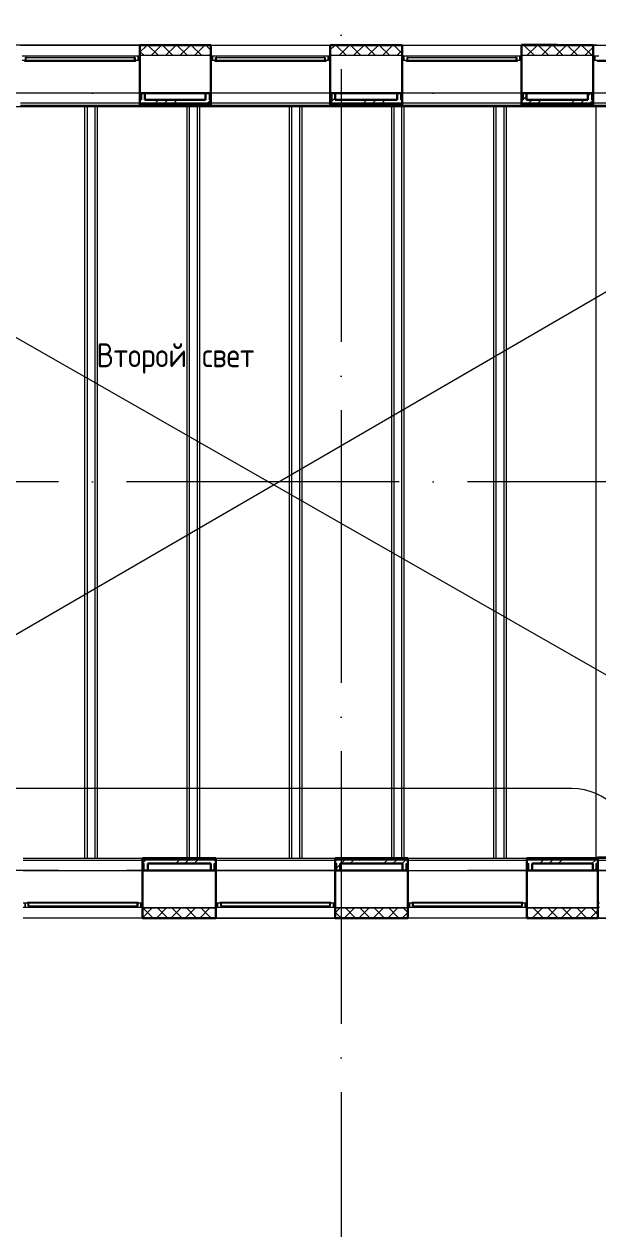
# Model space of a CAD drawing. Header units: millimetres. Extents: x -87434 to 499450, y -468665 to 122144.
# Drawn here: x 288292 to 296712, y 12578 to 30246 of the extents above; entities that cross this region are included whole.
import ezdxf

# ---------------------------------------------------------------- set-up
doc = ezdxf.new("R2010")
doc.units = ezdxf.units.MM
doc.linetypes.add('ADSK_Линия сетки', pattern=[25, 20, -2.5, 0, -2.5])
doc.linetypes.add('ADSK_Сверху', pattern=[450, 300, -150])
for name, color, linetype, lineweight in [('_ Окна', 7, 'Continuous', 9), ('Аннотация', 7, 'Continuous', 18), ('Линии', 252, 'Continuous', 9), ('Ограждение', 252, 'Continuous', 9), ('Окна', 252, 'Continuous', 9), ('Оси', 252, 'Continuous', 9), ('Перекрытие', 252, 'Continuous', 18), ('Стены внутренние', 7, 'Continuous', 18), ('Стены наружные', 7, 'Continuous', 18), ('Стены штриховка', 252, 'Continuous', 9)]:
    doc.layers.add(name, color=color, linetype=linetype, lineweight=lineweight)
doc.styles.add('GOST Common_1', font='', dxfattribs={"height": 250})
doc.styles.get('GOST Common_1').set_extended_font_data('GOST type B')

# ---------------------------------------------------------------- blocks, each defined once
blk = doc.blocks.new('Перекрытия 1 - Перекрытия 1-1698725-3 этаж копия 1')
at = {"layer": 'Перекрытие', "ltscale": 100}
for p, q in [((11699, 26580), (11699, 15540)), ((11734, 26580), (11734, 15540)), ((11849, 26580), (11849, 15540)), ((11884, 26580), (11884, 15540)), ((13199, 26580), (13199, 15540)), ((13234, 26580), (13234, 15540)), ((13349, 26580), (13349, 15540)), ((13384, 26580), (13384, 15540)), ((14699, 26580), (14699, 15540)), ((14734, 26580), (14734, 15540)), ((14849, 26580), (14849, 15540)), ((14884, 26580), (14884, 15540)), ((16199, 26580), (16199, 15540)), ((16234, 26580), (16234, 15540)), ((16349, 26580), (16349, 15540)), ((16384, 26580), (16384, 15540)), ((17699, 26580), (17699, 15540)), ((17734, 26580), (17734, 15540)), ((17849, 26580), (17849, 15540)), ((17884, 26580), (17884, 15540)), ((19199, 26580), (19199, 15540))]:
    blk.add_line(p, q, dxfattribs=at)
blk = doc.blocks.new('3 этаж')
at = {"layer": '_ Окна', "color": 251, "lineweight": 18, "true_color": 0x636466}
for p, q in [((288325, 29777), (288266, 29777)), ((288266, 29719), (288304, 29719)), ((288312, 29719), (288312, 29760)), ((288312, 29760), (288324, 29760)), ((288330, 29760), (288325, 29777)), ((289906, 29777), (289902, 29760)), ((289966, 29777), (289906, 29777)), ((289908, 29760), (289920, 29760)), ((289920, 29760), (289920, 29719)), ((289928, 29719), (289966, 29719)), ((289966, 29719), (289966, 29777)), ((291115, 29777), (291056, 29777)), ((291056, 29777), (291056, 29719)), ((291056, 29719), (291094, 29719)), ((291102, 29719), (291102, 29760)), ((291102, 29760), (291114, 29760)), ((291120, 29760), (291115, 29777)), ((292696, 29777), (292692, 29760)), ((292756, 29777), (292696, 29777)), ((292698, 29760), (292710, 29760)), ((292710, 29760), (292710, 29719)), ((292718, 29719), (292756, 29719)), ((292756, 29719), (292756, 29777)), ((293925, 29777), (293866, 29777)), ((293866, 29777), (293866, 29719)), ((293866, 29719), (293904, 29719)), ((293912, 29719), (293912, 29760)), ((293912, 29760), (293924, 29760)), ((293930, 29760), (293925, 29777)), ((295506, 29777), (295502, 29760)), ((295566, 29777), (295506, 29777)), ((295508, 29760), (295520, 29760)), ((295520, 29760), (295520, 29719)), ((295528, 29719), (295566, 29719)), ((295566, 29719), (295566, 29777)), ((296725, 29777), (296666, 29777)), ((296666, 29777), (296666, 29719)), ((296666, 29719), (296704, 29719)), ((288344, 17355), (288306, 17355)), ((288306, 17355), (288306, 17297)), ((288352, 17314), (288352, 17355)), ((289960, 17355), (289960, 17314)), ((290006, 17355), (289968, 17355)), ((290006, 17297), (290006, 17355)), ((291169, 17355), (291131, 17355)), ((291131, 17355), (291131, 17297)), ((291177, 17314), (291177, 17355)), ((292785, 17355), (292785, 17314)), ((292831, 17355), (292793, 17355)), ((292831, 17297), (292831, 17355)), ((293984, 17355), (293946, 17355)), ((293946, 17355), (293946, 17297)), ((293992, 17314), (293992, 17355)), ((295600, 17355), (295600, 17314)), ((295646, 17355), (295608, 17355)), ((295646, 17297), (295646, 17355)), ((288306, 17297), (288365, 17297)), ((288364, 17314), (288352, 17314)), ((288365, 17297), (288370, 17314)), ((289942, 17314), (289946, 17297)), ((289946, 17297), (290006, 17297)), ((289960, 17314), (289948, 17314)), ((291131, 17297), (291190, 17297)), ((291189, 17314), (291177, 17314)), ((291190, 17297), (291195, 17314)), ((292767, 17314), (292771, 17297)), ((292771, 17297), (292831, 17297)), ((292785, 17314), (292773, 17314)), ((293946, 17297), (294005, 17297)), ((294004, 17314), (293992, 17314)), ((294005, 17297), (294010, 17314)), ((295582, 17314), (295586, 17297)), ((295586, 17297), (295646, 17297)), ((295600, 17314), (295588, 17314))]:
    blk.add_line(p, q, dxfattribs=at)
at = {"layer": '_ Окна', "color": 251, "true_color": 0x636466}
for p, q in [((289991, 29777), (289966, 29777)), ((289966, 29777), (289966, 29719)), ((289966, 29719), (289991, 29719)), ((291056, 29777), (291031, 29777)), ((291031, 29719), (291056, 29719)), ((291056, 29719), (291056, 29777)), ((292781, 29777), (292756, 29777)), ((292756, 29777), (292756, 29719)), ((292756, 29719), (292781, 29719)), ((293866, 29777), (293841, 29777)), ((293841, 29719), (293866, 29719)), ((293866, 29719), (293866, 29777)), ((295591, 29777), (295566, 29777)), ((295566, 29777), (295566, 29719)), ((295566, 29719), (295591, 29719)), ((296666, 29777), (296641, 29777)), ((296641, 29719), (296666, 29719)), ((296666, 29719), (296666, 29777)), ((288306, 17355), (288281, 17355)), ((288306, 17297), (288306, 17355)), ((290031, 17355), (290006, 17355)), ((290006, 17355), (290006, 17297)), ((291131, 17355), (291106, 17355)), ((291131, 17297), (291131, 17355)), ((292856, 17355), (292831, 17355)), ((292831, 17355), (292831, 17297)), ((293946, 17355), (293921, 17355)), ((293946, 17297), (293946, 17355)), ((295671, 17355), (295646, 17355)), ((295646, 17355), (295646, 17297)), ((296736, 17355), (296711, 17355)), ((288281, 17297), (288306, 17297)), ((290006, 17297), (290031, 17297)), ((291106, 17297), (291131, 17297)), ((292831, 17297), (292856, 17297)), ((293921, 17297), (293946, 17297)), ((295646, 17297), (295671, 17297)), ((296711, 17297), (296736, 17297))]:
    blk.add_line(p, q, dxfattribs=at)
at = {"layer": 'Линии', "color": 251, "linetype": 'ADSK_Сверху', "ltscale": 200, "true_color": 0x636466}
for p, q in [((282206, 17837), (301851, 29237)), ((282206, 29062), (301851, 17837))]:
    blk.add_line(p, q, dxfattribs=at)
at = {"layer": 'Ограждение', "color": 251, "true_color": 0x636466}
for p, q in [((301836, 29037), (282221, 29037)), ((289991, 29037), (288241, 29037)), ((289991, 29057), (289991, 29037)), ((291031, 29037), (291031, 29057)), ((292781, 29037), (291031, 29037)), ((292781, 29057), (292781, 29037)), ((293841, 29037), (293841, 29057)), ((295591, 29037), (293841, 29037)), ((295591, 29057), (295591, 29037)), ((296641, 29037), (296641, 29057)), ((298391, 29037), (296641, 29037)), ((296711, 18017), (296711, 18037)), ((296711, 18037), (301836, 18037)), ((296711, 18017), (296711, 18037)), ((296711, 18037), (298461, 18037))]:
    blk.add_line(p, q, dxfattribs=at)
at = {"layer": 'Окна', "color": 251, "true_color": 0x636466}
for p, q in [((288304, 29719), (289928, 29719)), ((288304, 29702), (288304, 29719)), ((289928, 29702), (288304, 29702)), ((288324, 29760), (289908, 29760)), ((288324, 29719), (288324, 29760)), ((289906, 29777), (288325, 29777)), ((289908, 29760), (289908, 29719)), ((289928, 29719), (289928, 29702)), ((291094, 29719), (292718, 29719)), ((291094, 29702), (291094, 29719)), ((292718, 29702), (291094, 29702)), ((291114, 29760), (292698, 29760)), ((291114, 29719), (291114, 29760)), ((292696, 29777), (291115, 29777)), ((292698, 29760), (292698, 29719)), ((292718, 29719), (292718, 29702)), ((293904, 29719), (295528, 29719)), ((293904, 29702), (293904, 29719)), ((295528, 29702), (293904, 29702)), ((293924, 29760), (295508, 29760)), ((293924, 29719), (293924, 29760)), ((295506, 29777), (293925, 29777)), ((295508, 29760), (295508, 29719)), ((295528, 29719), (295528, 29702)), ((296704, 29719), (298328, 29719)), ((296704, 29702), (296704, 29719)), ((298328, 29702), (296704, 29702)), ((288344, 17372), (289968, 17372)), ((288344, 17355), (288344, 17372)), ((289968, 17355), (288344, 17355)), ((288364, 17314), (288364, 17355)), ((289948, 17355), (289948, 17314)), ((289968, 17372), (289968, 17355)), ((291169, 17372), (292793, 17372)), ((291169, 17355), (291169, 17372)), ((292793, 17355), (291169, 17355)), ((291189, 17314), (291189, 17355)), ((292773, 17355), (292773, 17314)), ((292793, 17372), (292793, 17355)), ((293984, 17372), (295608, 17372)), ((293984, 17355), (293984, 17372)), ((295608, 17355), (293984, 17355)), ((294004, 17314), (294004, 17355)), ((295588, 17355), (295588, 17314)), ((295608, 17372), (295608, 17355)), ((289948, 17314), (288364, 17314)), ((288365, 17297), (289946, 17297)), ((292773, 17314), (291189, 17314)), ((291190, 17297), (292771, 17297)), ((295588, 17314), (294004, 17314)), ((294005, 17297), (295586, 17297))]:
    blk.add_line(p, q, dxfattribs=at)
at = {"layer": 'Оси', "color": 251, "linetype": 'ADSK_Линия сетки', "ltscale": 200, "true_color": 0x636466}
for p, q in [((292946, 34587), (292946, -31390)), ((308796, 29237), (237074, 29237)), ((308796, 23537), (237074, 23537)), ((308796, 17837), (237074, 17837))]:
    blk.add_line(p, q, dxfattribs=at)
at = {"layer": 'Перекрытие', "color": 251, "true_color": 0x636466}
blk.add_line((296331, 19037), (282221, 19037), dxfattribs=at)
blk.add_arc((296331, 18137), 900, 0, 90, dxfattribs=at)
at = {"layer": 'Стены внутренние', "color": 251, "true_color": 0x636466}
for p, q in [((288241, 29939), (289991, 29939)), ((291031, 29939), (292781, 29939)), ((293841, 29939), (295591, 29939)), ((296641, 29939), (298391, 29939)), ((291031, 29787), (289991, 29787)), ((293841, 29787), (292781, 29787)), ((296641, 29787), (295591, 29787)), ((289991, 29237), (288241, 29237)), ((292781, 29237), (291031, 29237)), ((295591, 29237), (293841, 29237)), ((298391, 29237), (296641, 29237)), ((288281, 17837), (290031, 17837)), ((291106, 17837), (292856, 17837)), ((293921, 17837), (295671, 17837)), ((296711, 17837), (298461, 17837)), ((290031, 17287), (291106, 17287)), ((291106, 17287), (290031, 17287)), ((292856, 17287), (293921, 17287)), ((293921, 17287), (292856, 17287)), ((295671, 17287), (296711, 17287)), ((296711, 17287), (295671, 17287)), ((290031, 17135), (288281, 17135)), ((292856, 17135), (291106, 17135)), ((295671, 17135), (293921, 17135)), ((298461, 17135), (296711, 17135))]:
    blk.add_line(p, q, dxfattribs=at)
at = {"layer": 'Стены внутренние', "color": 251, "lineweight": 30, "true_color": 0x636466}
for p, q in [((289991, 29237), (289991, 29939)), ((289991, 29939), (291031, 29939)), ((291031, 29237), (291031, 29939)), ((292781, 29237), (292781, 29939)), ((292781, 29939), (293841, 29939)), ((293841, 29237), (293841, 29939)), ((295591, 29237), (295591, 29939)), ((295591, 29939), (296641, 29939)), ((296641, 29237), (296641, 29939)), ((290066, 29237), (290956, 29237)), ((292856, 29237), (293766, 29237)), ((295666, 29237), (296566, 29237)), ((290031, 17837), (290031, 17287)), ((290106, 17837), (291031, 17837)), ((291106, 17837), (291106, 17287)), ((292856, 17837), (292856, 17287)), ((292931, 17837), (293846, 17837)), ((293921, 17837), (293921, 17287)), ((295671, 17837), (295671, 17287)), ((295746, 17837), (296636, 17837)), ((296711, 17837), (296711, 17287)), ((290031, 17287), (290031, 17135)), ((291106, 17287), (291106, 17135)), ((292856, 17287), (292856, 17135)), ((293921, 17287), (293921, 17135)), ((295671, 17287), (295671, 17135)), ((296711, 17287), (296711, 17135)), ((290031, 17135), (291106, 17135)), ((293921, 17135), (292856, 17135)), ((295671, 17135), (296711, 17135))]:
    blk.add_line(p, q, dxfattribs=at)
at = {"layer": 'Стены внутренние', "color": 251, "linetype": 'Continuous', "lineweight": 9, "true_color": 0x636466}
for p, q in [((289991, 29835), (290093, 29937)), ((290264, 29787), (290114, 29937)), ((290155, 29787), (290305, 29937)), ((290477, 29787), (290327, 29937)), ((290367, 29787), (290517, 29937)), ((290461, 29939), (290460, 29937)), ((290689, 29787), (290539, 29937)), ((290552, 29937), (290551, 29939)), ((290579, 29787), (290729, 29937)), ((290901, 29787), (290751, 29937)), ((290791, 29787), (290941, 29937)), ((291029, 29871), (290963, 29937)), ((292783, 29896), (292781, 29893)), ((292783, 29869), (292850, 29937)), ((293022, 29787), (292872, 29937)), ((292913, 29787), (293063, 29937)), ((292924, 29939), (292923, 29937)), ((293234, 29787), (293084, 29937)), ((293125, 29787), (293275, 29937)), ((293446, 29787), (293296, 29937)), ((293337, 29787), (293487, 29937)), ((293368, 29937), (293367, 29939)), ((293659, 29787), (293509, 29937)), ((293549, 29787), (293699, 29937)), ((293841, 29816), (293721, 29937)), ((293761, 29787), (293839, 29864)), ((295591, 29908), (295593, 29908)), ((295593, 29921), (295608, 29937)), ((295780, 29787), (295630, 29937)), ((295670, 29787), (295820, 29937)), ((295740, 29939), (295739, 29937)), ((295831, 29937), (295830, 29939)), ((295992, 29787), (295842, 29937)), ((295882, 29787), (296032, 29937)), ((296204, 29787), (296054, 29937)), ((296095, 29787), (296245, 29937)), ((296416, 29787), (296266, 29937)), ((296307, 29787), (296457, 29937)), ((296628, 29787), (296478, 29937)), ((296519, 29787), (296639, 29906)), ((290052, 29787), (289991, 29848)), ((291003, 29787), (291031, 29814)), ((292810, 29787), (292781, 29816)), ((290033, 17149), (290171, 17287)), ((290187, 17137), (290037, 17287)), ((290233, 17137), (290383, 17287)), ((290399, 17137), (290249, 17287)), ((290445, 17137), (290595, 17287)), ((290611, 17137), (290461, 17287)), ((290657, 17137), (290807, 17287)), ((290823, 17137), (290673, 17287)), ((290869, 17137), (291019, 17287)), ((291035, 17137), (290885, 17287)), ((291081, 17137), (291104, 17159)), ((291106, 17278), (291097, 17287)), ((292856, 17214), (292928, 17287)), ((292944, 17137), (292856, 17225)), ((292858, 17205), (292856, 17209)), ((292991, 17137), (293141, 17287)), ((293156, 17137), (293006, 17287)), ((293203, 17137), (293353, 17287)), ((293369, 17137), (293219, 17287)), ((293415, 17137), (293565, 17287)), ((293581, 17137), (293431, 17287)), ((293627, 17137), (293777, 17287)), ((293793, 17137), (293643, 17287)), ((293839, 17137), (293921, 17218)), ((293921, 17221), (293855, 17287)), ((295671, 17271), (295686, 17287)), ((295671, 17208), (295673, 17208)), ((295702, 17137), (295673, 17166)), ((295748, 17137), (295898, 17287)), ((295914, 17137), (295764, 17287)), ((295960, 17137), (296110, 17287)), ((296126, 17137), (295976, 17287)), ((296173, 17137), (296323, 17287)), ((296338, 17137), (296188, 17287)), ((296385, 17137), (296535, 17287)), ((296550, 17137), (296400, 17287)), ((296597, 17137), (296711, 17251)), ((296709, 17190), (296613, 17287)), ((290109, 17137), (290107, 17135)), ((290318, 17135), (290317, 17137)), ((292924, 17137), (292923, 17135)), ((293133, 17135), (293132, 17137))]:
    blk.add_line(p, q, dxfattribs=at)
at = {"layer": 'Стены наружные', "color": 251, "true_color": 0x636466}
for p, q in [((287746, 29944), (290506, 29944)), ((290506, 29939), (290506, 29944)), ((290511, 29944), (291031, 29944)), ((290511, 29939), (290511, 29944)), ((291031, 29939), (291031, 29944)), ((292781, 29944), (292781, 29939)), ((292781, 29944), (293841, 29944)), ((293311, 29939), (293311, 29944)), ((293841, 29939), (293841, 29944)), ((296116, 29944), (296701, 29944)), ((296146, 29939), (296146, 29944)), ((296701, 29944), (296701, 29939)), ((289991, 29087), (288241, 29087)), ((289991, 29057), (288241, 29057)), ((292781, 29087), (291031, 29087)), ((292781, 29057), (291031, 29057)), ((295591, 29087), (293841, 29087)), ((295591, 29057), (293841, 29057)), ((298391, 29087), (296641, 29087)), ((298391, 29057), (296641, 29057)), ((288281, 18017), (290031, 18017)), ((288281, 17987), (290031, 17987)), ((291106, 18017), (292856, 18017)), ((291106, 17987), (292856, 17987)), ((293921, 18017), (295671, 18017)), ((293921, 17987), (295671, 17987)), ((296711, 18017), (298461, 18017)), ((296711, 17987), (298461, 17987)), ((290031, 17130), (290031, 17135)), ((290566, 17130), (290031, 17130)), ((290566, 17129), (290031, 17129)), ((290566, 17130), (290566, 17135)), ((290585, 17130), (290585, 17135)), ((293391, 17130), (290585, 17130)), ((293391, 17134), (293921, 17134)), ((293391, 17129), (293391, 17134)), ((293921, 17129), (293391, 17129)), ((293921, 17134), (293921, 17129)), ((296191, 17135), (296191, 17130)), ((299003, 17130), (296191, 17130)), ((296206, 17130), (296206, 17135)), ((296711, 17135), (296711, 17130))]:
    blk.add_line(p, q, dxfattribs=at)
at = {"layer": 'Стены наружные', "color": 251, "lineweight": 30, "true_color": 0x636466}
for p, q in [((296116, 29944), (295591, 29944)), ((295591, 29944), (295591, 29939)), ((296116, 29944), (296116, 29939)), ((289991, 29062), (289991, 29237)), ((290066, 29237), (289991, 29237)), ((290066, 29237), (290066, 29137)), ((290956, 29137), (290956, 29237)), ((291031, 29237), (290956, 29237)), ((291031, 29237), (291031, 29062)), ((292781, 29062), (292781, 29237)), ((292856, 29237), (292781, 29237)), ((292856, 29237), (292856, 29137)), ((293766, 29137), (293766, 29237)), ((293841, 29237), (293766, 29237)), ((293841, 29237), (293841, 29062)), ((295591, 29062), (295591, 29237)), ((295666, 29237), (295591, 29237)), ((295666, 29237), (295666, 29137)), ((296566, 29137), (296566, 29237)), ((296641, 29237), (296566, 29237)), ((296641, 29237), (296641, 29062)), ((289991, 29057), (289991, 29062)), ((289991, 29057), (291031, 29057)), ((290066, 29137), (290956, 29137)), ((291031, 29057), (291031, 29062)), ((292781, 29057), (292781, 29062)), ((292781, 29057), (293841, 29057)), ((292856, 29137), (293766, 29137)), ((293841, 29057), (293841, 29062)), ((295591, 29057), (295591, 29062)), ((295591, 29057), (296641, 29057)), ((295666, 29137), (296566, 29137)), ((296641, 29057), (296641, 29062)), ((290031, 18017), (291106, 18017)), ((290031, 17837), (290031, 18017)), ((290106, 17937), (291031, 17937)), ((290106, 17937), (290106, 17837)), ((291031, 17837), (291031, 17937)), ((291106, 18017), (291106, 17837)), ((293921, 18017), (292856, 18017)), ((292856, 17837), (292856, 18017)), ((293846, 17937), (292931, 17937)), ((292931, 17937), (292931, 17837)), ((293846, 17837), (293846, 17937)), ((293921, 18017), (293921, 17837)), ((295671, 18017), (296711, 18017)), ((295671, 17837), (295671, 18017)), ((295746, 17937), (296636, 17937)), ((295746, 17937), (295746, 17837)), ((296636, 17837), (296636, 17937)), ((296711, 18017), (296711, 17837)), ((290031, 17837), (290106, 17837)), ((291031, 17837), (291106, 17837)), ((292856, 17837), (292931, 17837)), ((293846, 17837), (293921, 17837)), ((295671, 17837), (295746, 17837)), ((296636, 17837), (296711, 17837))]:
    blk.add_line(p, q, dxfattribs=at)
at = {"layer": 'Стены наружные', "color": 251, "linetype": 'Continuous', "lineweight": 9, "true_color": 0x636466}
for p, q in [((295743, 29944), (295740, 29939)), ((295830, 29939), (295827, 29944)), ((289991, 29198), (290003, 29211)), ((290003, 29211), (290016, 29223)), ((291006, 29152), (291018, 29165)), ((291018, 29165), (291031, 29177)), ((292781, 29230), (292787, 29237)), ((292827, 29137), (292856, 29165)), ((293816, 29205), (293828, 29217)), ((293828, 29217), (293841, 29230)), ((295616, 29142), (295666, 29192)), ((296566, 29194), (296609, 29237)), ((290061, 29057), (290066, 29062)), ((290066, 29062), (290079, 29074)), ((290079, 29074), (290091, 29087)), ((290217, 29087), (290267, 29137)), ((290278, 29062), (290291, 29074)), ((290291, 29074), (290303, 29087)), ((290352, 29087), (290402, 29137)), ((290486, 29057), (290491, 29062)), ((290487, 29087), (290537, 29137)), ((290491, 29062), (290503, 29074)), ((290503, 29074), (290516, 29087)), ((290703, 29062), (290715, 29074)), ((290715, 29074), (290728, 29087)), ((290910, 29057), (290915, 29062)), ((290915, 29062), (290927, 29074)), ((290927, 29074), (290940, 29087)), ((290981, 29087), (291031, 29137)), ((292781, 29090), (292827, 29137)), ((292824, 29062), (292837, 29074)), ((292837, 29074), (292849, 29087)), ((293031, 29057), (293036, 29062)), ((293036, 29062), (293049, 29074)), ((293049, 29074), (293061, 29087)), ((293248, 29062), (293261, 29074)), ((293261, 29074), (293273, 29087)), ((293271, 29087), (293321, 29137)), ((293406, 29087), (293456, 29137)), ((293455, 29057), (293460, 29062)), ((293460, 29062), (293473, 29074)), ((293473, 29074), (293485, 29087)), ((293540, 29087), (293590, 29137)), ((293673, 29062), (293685, 29074)), ((293685, 29074), (293698, 29087)), ((295591, 29117), (295611, 29137)), ((295591, 29071), (295594, 29074)), ((295594, 29074), (295607, 29087)), ((295695, 29087), (295745, 29137)), ((295794, 29062), (295806, 29074)), ((295806, 29074), (295819, 29087)), ((295830, 29087), (295880, 29137)), ((296001, 29057), (296006, 29062)), ((296006, 29062), (296019, 29074)), ((296019, 29074), (296031, 29087)), ((296218, 29062), (296231, 29074)), ((296231, 29074), (296243, 29087)), ((296324, 29087), (296374, 29137)), ((296425, 29057), (296430, 29062)), ((296430, 29062), (296443, 29074)), ((296443, 29074), (296455, 29087)), ((296459, 29087), (296509, 29137)), ((296594, 29087), (296641, 29134)), ((290031, 17995), (290035, 17999)), ((290031, 17944), (290074, 17987)), ((290035, 17999), (290047, 18012)), ((290047, 18012), (290052, 18017)), ((290234, 17987), (290247, 17999)), ((290247, 17999), (290259, 18012)), ((290446, 17987), (290459, 17999)), ((290459, 17999), (290471, 18012)), ((290471, 18012), (290476, 18017)), ((290517, 17937), (290567, 17987)), ((290652, 17937), (290702, 17987)), ((290659, 17987), (290671, 17999)), ((290671, 17999), (290684, 18012)), ((290787, 17937), (290837, 17987)), ((290871, 17987), (290883, 17999)), ((290883, 17999), (290896, 18012)), ((290896, 18012), (290901, 18017)), ((291083, 17987), (291095, 17999)), ((291095, 17999), (291106, 18009)), ((292856, 17985), (292857, 17987)), ((292856, 17850), (292868, 17863)), ((292868, 17863), (292881, 17875)), ((292881, 17875), (292931, 17925)), ((292942, 17937), (292992, 17987)), ((292992, 17987), (293005, 17999)), ((293005, 17999), (293017, 18012)), ((293017, 18012), (293022, 18017)), ((293077, 17937), (293127, 17987)), ((293204, 17987), (293217, 17999)), ((293217, 17999), (293229, 18012)), ((293416, 17987), (293429, 17999)), ((293429, 17999), (293441, 18012)), ((293441, 18012), (293446, 18017)), ((293570, 17937), (293620, 17987)), ((293628, 17987), (293641, 17999)), ((293641, 17999), (293653, 18012)), ((293705, 17937), (293755, 17987)), ((293840, 17937), (293890, 17987)), ((293841, 17987), (293853, 17999)), ((293853, 17999), (293866, 18012)), ((293866, 18012), (293871, 18017)), ((293908, 17842), (293921, 17855)), ((295671, 17908), (295683, 17920)), ((295683, 17920), (295696, 17933)), ((295750, 17987), (295762, 17999)), ((295762, 17999), (295775, 18012)), ((295860, 17937), (295910, 17987)), ((295962, 17987), (295974, 17999)), ((295974, 17999), (295987, 18012)), ((295987, 18012), (295992, 18017)), ((295995, 17937), (296045, 17987)), ((296130, 17937), (296180, 17987)), ((296174, 17987), (296187, 17999)), ((296187, 17999), (296199, 18012)), ((296386, 17987), (296399, 17999)), ((296399, 17999), (296411, 18012)), ((296411, 18012), (296416, 18017)), ((296598, 17987), (296611, 17999)), ((296611, 17999), (296623, 18012)), ((296624, 17937), (296674, 17987)), ((296659, 17837), (296686, 17864)), ((296686, 17862), (296698, 17874)), ((296698, 17874), (296711, 17887)), ((293903, 17837), (293908, 17842))]:
    blk.add_line(p, q, dxfattribs=at)
at = {"layer": 'Стены штриховка', "color": 251, "true_color": 0x636466}
for p, q in [((289991, 29863), (289993, 29863)), ((289993, 29863), (289993, 29937)), ((289993, 29937), (291029, 29937)), ((291029, 29937), (291029, 29863)), ((291029, 29863), (291031, 29863)), ((292781, 29863), (292783, 29863)), ((292783, 29863), (292783, 29937)), ((292783, 29937), (293839, 29937)), ((293839, 29937), (293839, 29863)), ((293839, 29863), (293841, 29863)), ((295591, 29863), (295593, 29863)), ((295593, 29863), (295593, 29937)), ((295593, 29937), (296639, 29937)), ((296639, 29937), (296639, 29863)), ((296639, 29863), (296641, 29863)), ((290003, 29237), (290003, 29137)), ((290016, 29237), (290016, 29137)), ((291006, 29237), (291006, 29137)), ((291018, 29237), (291018, 29137)), ((292793, 29237), (292793, 29137)), ((292806, 29237), (292806, 29137)), ((293816, 29237), (293816, 29137)), ((293828, 29237), (293828, 29137)), ((295603, 29237), (295603, 29137)), ((295616, 29237), (295616, 29137)), ((296616, 29237), (296616, 29137)), ((296628, 29237), (296628, 29137)), ((290016, 29137), (289991, 29137)), ((291031, 29087), (289991, 29087)), ((291031, 29074), (289991, 29074)), ((291031, 29062), (289991, 29062)), ((289991, 29062), (291031, 29062)), ((291031, 29137), (291006, 29137)), ((292806, 29137), (292781, 29137)), ((293841, 29087), (292781, 29087)), ((293841, 29074), (292781, 29074)), ((293841, 29062), (292781, 29062)), ((292781, 29062), (293841, 29062)), ((293841, 29137), (293816, 29137)), ((295616, 29137), (295591, 29137)), ((296641, 29087), (295591, 29087)), ((296641, 29074), (295591, 29074)), ((296641, 29062), (295591, 29062)), ((295591, 29062), (296641, 29062)), ((296641, 29137), (296616, 29137)), ((290031, 18012), (291106, 18012)), ((291106, 18012), (290031, 18012)), ((291106, 17999), (290031, 17999)), ((291106, 17987), (290031, 17987)), ((290031, 17937), (290056, 17937)), ((290043, 17837), (290043, 17937)), ((290056, 17837), (290056, 17937)), ((291081, 17837), (291081, 17937)), ((291081, 17937), (291106, 17937)), ((291093, 17837), (291093, 17937)), ((292856, 18012), (293921, 18012)), ((293921, 18012), (292856, 18012)), ((293921, 17999), (292856, 17999)), ((293921, 17987), (292856, 17987)), ((292856, 17937), (292881, 17937)), ((292868, 17837), (292868, 17937)), ((292881, 17837), (292881, 17937)), ((293896, 17837), (293896, 17937)), ((293896, 17937), (293921, 17937)), ((293908, 17837), (293908, 17937)), ((295671, 18012), (296711, 18012)), ((296711, 18012), (295671, 18012)), ((296711, 17999), (295671, 17999)), ((296711, 17987), (295671, 17987)), ((295671, 17937), (295696, 17937)), ((295683, 17837), (295683, 17937)), ((295696, 17837), (295696, 17937)), ((296686, 17837), (296686, 17937)), ((296686, 17937), (296711, 17937)), ((296698, 17837), (296698, 17937)), ((290033, 17211), (290031, 17211)), ((290033, 17137), (290033, 17211)), ((291104, 17211), (291104, 17137)), ((291106, 17211), (291104, 17211)), ((292858, 17211), (292856, 17211)), ((292858, 17137), (292858, 17211)), ((293919, 17211), (293919, 17137)), ((293921, 17211), (293919, 17211)), ((295673, 17211), (295671, 17211)), ((295673, 17137), (295673, 17211)), ((296709, 17211), (296709, 17137)), ((296711, 17211), (296709, 17211)), ((291104, 17137), (290033, 17137)), ((293919, 17137), (292858, 17137)), ((296709, 17137), (295673, 17137))]:
    blk.add_line(p, q, dxfattribs=at)
at = {"layer": 'Перекрытие', "color": 251, "true_color": 0x636466}
blk.add_blockref('Перекрытия 1 - Перекрытия 1-1698725-3 этаж копия 1', (277482, 2476), dxfattribs=at)
at = {"layer": 'Аннотация', "color": 251, "true_color": 0x636466, "style": 'GOST Common_1', "width": 0.9}
for s, p in [('Второй', (289356, 25217)), ('свет', (290904, 25217))]:
    blk.add_text(s, height=350, dxfattribs=at).set_placement(p)

msp = doc.modelspace()

# ---------------------------------------------------------------- block references
msp.add_blockref('3 этаж', (0, -2))

doc.saveas('drawing.dxf')
